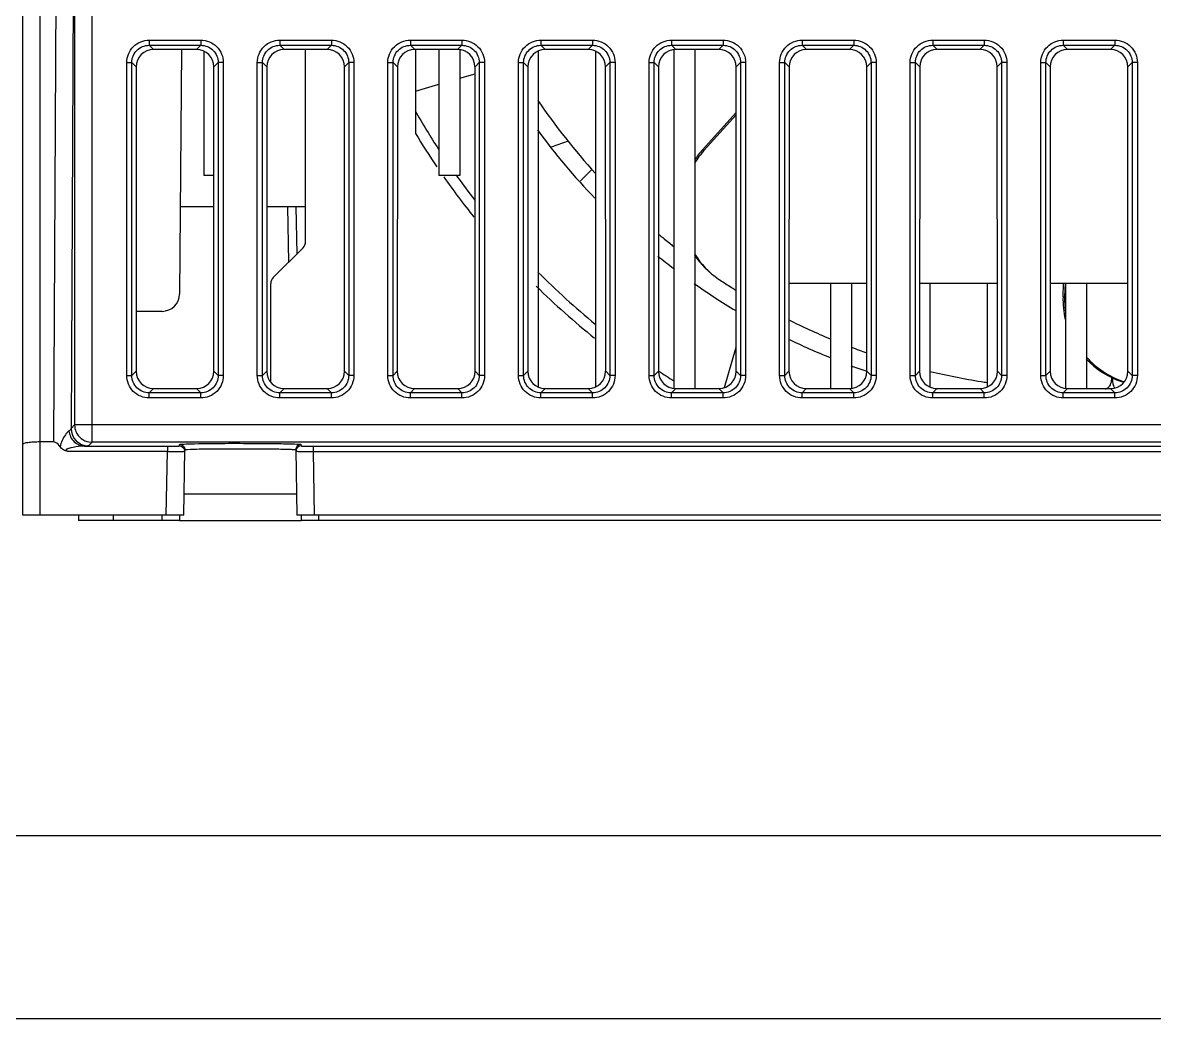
# Model space of a CAD drawing. Header units: millimetres. Extents: x 1211 to 2052, y 913 to 1507.
# Drawn here: x 1322.2 to 1387.2, y 913.3 to 970.5 of the extents above; entities that cross this region are included whole.
import ezdxf

# ---------------------------------------------------------------- set-up
doc = ezdxf.new("R2010")
doc.units = ezdxf.units.MM
for name, color, linetype in [('F08025N45D024_SM100-13SOLIDLINE', 7, 'Continuous'), ('VF-51-DIANRONGBSOLIDLINE', 7, 'Continuous'), ('VF-51-H001SOLIDLINE', 7, 'Continuous'), ('VF-51-P003SOLIDLINE', 7, 'Continuous'), ('VF-51-P004SOLIDLINE', 7, 'Continuous'), ('VF-51-P006SOLIDLINE', 7, 'Continuous')]:
    doc.layers.add(name, color=color, linetype=linetype)

msp = doc.modelspace()

# ---------------------------------------------------------------- linework, layer by layer
at = {"color": 7, "linetype": 'Continuous'}
for p, q in [((1226.84, 923.822), (2036.84, 923.822)), ((1211.34, 913.322), (2052.34, 913.322))]:
    msp.add_line(p, q, dxfattribs=at)
at = {"layer": 'F08025N45D024_SM100-13SOLIDLINE', "linetype": 'Continuous'}
for p, q in [((1347.27, 967.299), (1348.15, 967.553)), ((1344.729, 966.564), (1346.07, 966.952)), ((1361.219, 963.193), (1363.151, 965.337)), ((1363.151, 965.199), (1361.297, 963.142)), ((1353.497, 963.684), (1352.525, 963.335)), ((1361.219, 963.193), (1361.297, 963.142)), ((1358.799, 958.258), (1358.828, 958.234)), ((1359.527, 957.664), (1359.527, 957.664)), ((1381.923, 954.75), (1381.95, 955.514)), ((1382.042, 955.514), (1382.016, 954.761)), ((1381.923, 954.75), (1382.016, 954.761)), ((1362.485, 949.543), (1363.155, 951.858))]:
    msp.add_line(p, q, dxfattribs=at)
for centre, radius, start, end in [((1383.084, 987.346), 37.891, 214.25499, 222.3256), ((1383.17, 987.414), 44.3, 209.74459, 213.09669), ((1383.17, 987.414), 39, 216.28479, 223.83421), ((1364.94, 959.841), 5.009, 137.98147, 146.6648), ((1365.019, 959.789), 5.01, 137.98189, 148.19452), ((1383.17, 987.414), 44.3, 215.48194, 217.73338), ((1384.294, 988.772), 39.763, 229.91965, 230.11961), ((1384.762, 989.333), 40.493, 230.17413, 230.57054), ((1385.105, 989.75), 41.033, 230.56992, 231.08753), ((1384.678, 989.218), 40.351, 231.08648, 231.44245), ((1360.009, 958.268), 0.773, 231.47316, 235.30384), ((1383.17, 987.414), 39, 231.04975, 232.75055), ((1364.86, 959.85), 4.909, 213.28064, 236.31873), ((1364.938, 959.8), 4.91, 211.81866, 235.25205), ((1383.17, 987.414), 44.3, 224.8573, 230.60295), ((1383.629, 988.101), 38.827, 236.3912, 236.54591), ((1364.875, 959.718), 4.806, 235.31774, 236.33932), ((1364.868, 959.707), 4.794, 236.33968, 236.55055), ((1383.571, 988.019), 38.725, 236.54988, 237.70779), ((1383.17, 987.414), 39, 234.87235, 239.08818), ((1383.408, 987.761), 38.42, 237.70825, 238.17596), ((1386.923, 954.574), 5.003, 177.98936, 193.01477), ((1387.024, 954.585), 5.011, 177.98267, 187.25513), ((1383.165, 987.414), 37.999, 243.45317, 247.40956), ((1383.17, 987.414), 39, 244.12299, 248.00405), ((1383.144, 987.325), 37.909, 249.33959, 250.76377), ((1386.968, 954.59), 4.961, 221.43285, 251.40695), ((1386.876, 954.582), 4.963, 223.1151, 251.33921), ((1383.17, 987.414), 44.3, 236.4623, 237.80362), ((1383.17, 987.414), 39, 249.86713, 251.28417), ((1383.187, 987.511), 38.099, 256.46808, 261.00589), ((1383.152, 987.296), 37.881, 261.00625, 261.52738), ((1386.87, 954.563), 4.943, 251.33899, 252.88677), ((1386.961, 954.568), 4.938, 251.40786, 251.99374)]:
    msp.add_arc(centre, radius, start, end, dxfattribs=at)
for points, knots in [([(1384.354, 949.453), (1384.433, 949.477), (1384.592, 949.576), (1384.666, 949.745), (1384.691, 949.835)], [0, 0, 0, 0, 0.468364, 1, 1, 1, 1]), ([(1384.691, 949.835), (1384.697, 949.856), (1384.72, 949.95), (1384.73, 950.047), (1384.735, 950.121)], [0, 0, 0, 0, 0.228834, 1, 1, 1, 1])]:
    msp.add_open_spline(points, degree=3, knots=knots, dxfattribs=at)
at = {"layer": 'VF-51-DIANRONGBSOLIDLINE', "linetype": 'Continuous'}
for p, q in [((1370.654, 955.514), (1366.186, 955.514)), ((1378.154, 955.514), (1373.686, 955.514)), ((1385.654, 955.514), (1381.186, 955.514))]:
    msp.add_line(p, q, dxfattribs=at)
at = {"layer": 'VF-51-H001SOLIDLINE', "linetype": 'Continuous'}
for p, q in [((1332.57, 968.845), (1332.57, 961.714)), ((1338.42, 957.921), (1338.42, 968.943)), ((1346.07, 968.943), (1346.07, 961.714)), ((1347.27, 968.943), (1347.27, 961.714)), ((1351.77, 968.845), (1351.77, 949.573)), ((1355.07, 968.845), (1355.07, 949.573)), ((1359.57, 968.943), (1359.57, 949.478)), ((1360.77, 968.943), (1360.77, 949.478)), ((1333.152, 961.714), (1332.57, 961.714)), ((1347.27, 961.714), (1346.07, 961.714)), ((1338.273, 957.567), (1336.566, 955.86)), ((1336.42, 949.853), (1336.42, 955.506)), ((1368.57, 955.514), (1368.57, 949.478)), ((1369.77, 955.514), (1369.77, 949.478)), ((1374.27, 955.514), (1374.27, 949.573)), ((1377.57, 955.514), (1377.57, 949.573)), ((1382.07, 955.514), (1382.07, 949.478)), ((1383.27, 955.514), (1383.27, 949.478))]:
    msp.add_line(p, q, dxfattribs=at)
for centre, start, end in [((1337.92, 957.921), 315, 0), ((1336.92, 955.506), 135, 180)]:
    msp.add_arc(centre, 0.5, start, end, dxfattribs=at)
at = {"layer": 'VF-51-P003SOLIDLINE', "linetype": 'Continuous'}
for p, q in [((1322.17, 942.214), (1322.17, 1033.714)), ((1323.17, 942.214), (1323.17, 1033.714)), ((1324.186, 996.281), (1323.942, 946.414)), ((1325.153, 989.258), (1324.947, 947.191)), ((1325.153, 989.258), (1325.153, 947.396)), ((1326.153, 946.396), (1326.153, 989.258)), ((1329.44, 969.488), (1329.44, 969.19)), ((1329.44, 969.488), (1332.4, 969.488)), ((1329.44, 969.19), (1329.686, 968.943)), ((1329.44, 969.19), (1332.4, 969.19)), ((1332.4, 969.19), (1332.153, 968.943)), ((1332.4, 969.488), (1332.4, 969.19)), ((1336.94, 969.488), (1336.94, 969.19)), ((1336.94, 969.488), (1339.9, 969.488)), ((1336.94, 969.19), (1337.186, 968.943)), ((1336.94, 969.19), (1339.9, 969.19)), ((1339.9, 969.19), (1339.653, 968.943)), ((1339.9, 969.488), (1339.9, 969.19)), ((1344.44, 969.488), (1347.4, 969.488)), ((1344.44, 969.488), (1344.44, 969.19)), ((1344.44, 969.19), (1344.686, 968.943)), ((1344.44, 969.19), (1347.4, 969.19)), ((1347.4, 969.19), (1347.153, 968.943)), ((1347.4, 969.488), (1347.4, 969.19)), ((1351.94, 969.488), (1354.9, 969.488)), ((1351.94, 969.488), (1351.94, 969.19)), ((1351.94, 969.19), (1352.186, 968.943)), ((1351.94, 969.19), (1354.9, 969.19)), ((1354.9, 969.19), (1354.653, 968.943)), ((1354.9, 969.488), (1354.9, 969.19)), ((1359.44, 969.488), (1362.4, 969.488)), ((1359.44, 969.488), (1359.44, 969.19)), ((1359.44, 969.19), (1362.4, 969.19)), ((1359.44, 969.19), (1359.686, 968.943)), ((1362.4, 969.19), (1362.153, 968.943)), ((1362.4, 969.488), (1362.4, 969.19)), ((1366.94, 969.488), (1369.9, 969.488)), ((1366.94, 969.488), (1366.94, 969.19)), ((1366.94, 969.19), (1369.9, 969.19)), ((1366.94, 969.19), (1367.186, 968.943)), ((1369.9, 969.19), (1369.653, 968.943)), ((1369.9, 969.488), (1369.9, 969.19)), ((1374.44, 969.488), (1377.4, 969.488)), ((1374.44, 969.488), (1374.44, 969.19)), ((1374.44, 969.19), (1377.4, 969.19)), ((1374.44, 969.19), (1374.686, 968.943)), ((1377.4, 969.19), (1377.153, 968.943)), ((1377.4, 969.488), (1377.4, 969.19)), ((1381.94, 969.488), (1384.9, 969.488)), ((1381.94, 969.488), (1381.94, 969.19)), ((1381.94, 969.19), (1384.9, 969.19)), ((1381.94, 969.19), (1382.186, 968.943)), ((1384.9, 969.19), (1384.653, 968.943)), ((1384.9, 969.488), (1384.9, 969.19)), ((1332.153, 968.943), (1329.686, 968.943)), ((1331.301, 968.943), (1331.178, 954.905)), ((1339.653, 968.943), (1337.186, 968.943)), ((1347.153, 968.943), (1344.686, 968.943)), ((1344.73, 968.943), (1344.728, 964.133)), ((1354.653, 968.943), (1352.186, 968.943)), ((1362.153, 968.943), (1359.686, 968.943)), ((1369.653, 968.943), (1367.186, 968.943)), ((1377.153, 968.943), (1374.686, 968.943)), ((1384.653, 968.943), (1382.186, 968.943)), ((1328.145, 950.234), (1328.145, 968.193)), ((1328.145, 968.193), (1328.444, 968.193)), ((1328.444, 968.193), (1328.69, 967.947)), ((1328.444, 950.234), (1328.444, 968.193)), ((1328.69, 967.947), (1328.684, 950.474)), ((1333.396, 968.193), (1333.15, 967.947)), ((1333.155, 950.474), (1333.15, 967.947)), ((1333.396, 968.193), (1333.396, 950.234)), ((1333.695, 968.193), (1333.396, 968.193)), ((1333.695, 968.193), (1333.695, 950.234)), ((1335.645, 950.234), (1335.645, 968.193)), ((1335.645, 968.193), (1335.944, 968.193)), ((1335.944, 968.193), (1336.19, 967.947)), ((1335.944, 950.234), (1335.944, 968.193)), ((1336.19, 967.947), (1336.184, 950.474)), ((1340.896, 968.193), (1340.65, 967.947)), ((1340.655, 950.474), (1340.65, 967.947)), ((1341.195, 968.193), (1340.896, 968.193)), ((1340.896, 968.193), (1340.896, 950.234)), ((1341.195, 968.193), (1341.195, 950.234)), ((1343.145, 968.193), (1343.444, 968.193)), ((1343.145, 950.234), (1343.145, 968.193)), ((1343.444, 968.193), (1343.69, 967.947)), ((1343.444, 950.234), (1343.444, 968.193)), ((1343.69, 967.947), (1343.684, 950.474)), ((1348.396, 968.193), (1348.15, 967.947)), ((1348.155, 950.474), (1348.15, 967.947)), ((1348.695, 968.193), (1348.396, 968.193)), ((1348.396, 968.193), (1348.396, 950.234)), ((1348.695, 968.193), (1348.695, 950.234)), ((1350.645, 968.193), (1350.944, 968.193)), ((1350.645, 950.234), (1350.645, 968.193)), ((1350.944, 968.193), (1351.19, 967.947)), ((1350.944, 950.234), (1350.944, 968.193)), ((1351.19, 967.947), (1351.184, 950.474)), ((1355.896, 968.193), (1355.65, 967.947)), ((1355.655, 950.474), (1355.65, 967.947)), ((1356.195, 968.193), (1355.896, 968.193)), ((1355.896, 968.193), (1355.896, 950.234)), ((1356.195, 968.193), (1356.195, 950.234)), ((1358.145, 968.193), (1358.444, 968.193)), ((1358.145, 950.234), (1358.145, 968.193)), ((1358.444, 968.193), (1358.69, 967.947)), ((1358.444, 950.234), (1358.444, 968.193)), ((1358.69, 967.947), (1358.684, 950.474)), ((1363.396, 968.193), (1363.15, 967.947)), ((1363.155, 950.474), (1363.15, 967.947)), ((1363.695, 968.193), (1363.396, 968.193)), ((1363.396, 968.193), (1363.396, 950.234)), ((1363.695, 968.193), (1363.695, 950.234)), ((1365.645, 968.193), (1365.944, 968.193)), ((1365.645, 950.234), (1365.645, 968.193)), ((1365.944, 968.193), (1366.19, 967.947)), ((1365.944, 950.234), (1365.944, 968.193)), ((1366.19, 967.947), (1366.184, 950.474)), ((1370.896, 968.193), (1370.65, 967.947)), ((1370.655, 950.474), (1370.65, 967.947)), ((1371.195, 968.193), (1370.896, 968.193)), ((1370.896, 968.193), (1370.896, 950.234)), ((1371.195, 968.193), (1371.195, 950.234)), ((1373.145, 968.193), (1373.444, 968.193)), ((1373.145, 950.234), (1373.145, 968.193)), ((1373.444, 968.193), (1373.69, 967.947)), ((1373.444, 950.234), (1373.444, 968.193)), ((1373.69, 967.947), (1373.684, 950.474)), ((1378.396, 968.193), (1378.15, 967.947)), ((1378.155, 950.474), (1378.15, 967.947)), ((1378.695, 968.193), (1378.396, 968.193)), ((1378.396, 968.193), (1378.396, 950.234)), ((1378.695, 968.193), (1378.695, 950.234)), ((1380.645, 968.193), (1380.944, 968.193)), ((1380.645, 950.234), (1380.645, 968.193)), ((1380.944, 968.193), (1381.19, 967.947)), ((1380.944, 950.234), (1380.944, 968.193)), ((1381.19, 967.947), (1381.184, 950.474)), ((1385.896, 968.193), (1385.65, 967.947)), ((1385.655, 950.474), (1385.65, 967.947)), ((1386.195, 968.193), (1385.896, 968.193)), ((1385.896, 968.193), (1385.896, 950.234)), ((1386.195, 968.193), (1386.195, 950.234)), ((1333.152, 959.914), (1331.222, 959.914)), ((1338.42, 959.914), (1336.187, 959.914)), ((1337.382, 959.905), (1337.437, 956.731)), ((1337.929, 957.223), (1337.882, 959.914)), ((1330.179, 953.914), (1328.685, 953.914)), ((1328.444, 950.234), (1328.684, 950.474)), ((1333.396, 950.234), (1333.155, 950.474)), ((1335.944, 950.234), (1336.184, 950.474)), ((1340.896, 950.234), (1340.655, 950.474)), ((1343.444, 950.234), (1343.684, 950.474)), ((1348.396, 950.234), (1348.155, 950.474)), ((1350.944, 950.234), (1351.184, 950.474)), ((1355.896, 950.234), (1355.655, 950.474)), ((1358.444, 950.234), (1358.684, 950.474)), ((1363.396, 950.234), (1363.155, 950.474)), ((1365.944, 950.234), (1366.184, 950.474)), ((1370.896, 950.234), (1370.655, 950.474)), ((1373.444, 950.234), (1373.684, 950.474)), ((1378.396, 950.234), (1378.155, 950.474)), ((1380.944, 950.234), (1381.184, 950.474)), ((1385.896, 950.234), (1385.655, 950.474)), ((1328.145, 950.234), (1328.444, 950.234)), ((1333.695, 950.234), (1333.396, 950.234)), ((1335.645, 950.234), (1335.944, 950.234)), ((1341.195, 950.234), (1340.896, 950.234)), ((1343.145, 950.234), (1343.444, 950.234)), ((1348.695, 950.234), (1348.396, 950.234)), ((1350.645, 950.234), (1350.944, 950.234)), ((1356.195, 950.234), (1355.896, 950.234)), ((1358.145, 950.234), (1358.444, 950.234)), ((1363.695, 950.234), (1363.396, 950.234)), ((1365.645, 950.234), (1365.944, 950.234)), ((1371.195, 950.234), (1370.896, 950.234)), ((1373.145, 950.234), (1373.444, 950.234)), ((1378.695, 950.234), (1378.396, 950.234)), ((1380.645, 950.234), (1380.944, 950.234)), ((1386.195, 950.234), (1385.896, 950.234)), ((1329.44, 949.238), (1329.68, 949.478)), ((1332.4, 949.238), (1329.44, 949.238)), ((1329.44, 948.939), (1329.44, 949.238)), ((1329.68, 949.478), (1332.159, 949.478)), ((1332.4, 949.238), (1332.159, 949.478)), ((1332.4, 948.939), (1332.4, 949.238)), ((1336.94, 949.238), (1337.18, 949.478)), ((1339.9, 949.238), (1336.94, 949.238)), ((1336.94, 948.939), (1336.94, 949.238)), ((1337.18, 949.478), (1339.659, 949.478)), ((1339.9, 949.238), (1339.659, 949.478)), ((1339.9, 948.939), (1339.9, 949.238)), ((1344.44, 949.238), (1344.68, 949.478)), ((1347.4, 949.238), (1344.44, 949.238)), ((1344.44, 948.939), (1344.44, 949.238)), ((1344.68, 949.478), (1347.159, 949.478)), ((1347.4, 949.238), (1347.159, 949.478)), ((1347.4, 948.939), (1347.4, 949.238)), ((1351.94, 949.238), (1352.18, 949.478)), ((1354.9, 949.238), (1351.94, 949.238)), ((1351.94, 948.939), (1351.94, 949.238)), ((1352.18, 949.478), (1354.659, 949.478)), ((1354.9, 949.238), (1354.659, 949.478)), ((1354.9, 948.939), (1354.9, 949.238)), ((1359.44, 949.238), (1359.68, 949.478)), ((1362.4, 949.238), (1359.44, 949.238)), ((1359.44, 948.939), (1359.44, 949.238)), ((1359.68, 949.478), (1362.159, 949.478)), ((1362.4, 949.238), (1362.159, 949.478)), ((1362.4, 948.939), (1362.4, 949.238)), ((1366.94, 949.238), (1367.18, 949.478)), ((1369.9, 949.238), (1366.94, 949.238)), ((1366.94, 948.939), (1366.94, 949.238)), ((1367.18, 949.478), (1369.659, 949.478)), ((1369.9, 949.238), (1369.659, 949.478)), ((1369.9, 948.939), (1369.9, 949.238)), ((1374.44, 949.238), (1374.68, 949.478)), ((1377.4, 949.238), (1374.44, 949.238)), ((1374.44, 948.939), (1374.44, 949.238)), ((1374.68, 949.478), (1377.159, 949.478)), ((1377.4, 949.238), (1377.159, 949.478)), ((1377.4, 948.939), (1377.4, 949.238)), ((1381.94, 949.238), (1382.18, 949.478)), ((1384.9, 949.238), (1381.94, 949.238)), ((1381.94, 948.939), (1381.94, 949.238)), ((1382.18, 949.478), (1384.659, 949.478)), ((1384.9, 949.238), (1384.659, 949.478)), ((1384.9, 948.939), (1384.9, 949.238)), ((1332.4, 948.939), (1329.44, 948.939)), ((1339.9, 948.939), (1336.94, 948.939)), ((1347.4, 948.939), (1344.44, 948.939)), ((1354.9, 948.939), (1351.94, 948.939)), ((1362.4, 948.939), (1359.44, 948.939)), ((1369.9, 948.939), (1366.94, 948.939)), ((1377.4, 948.939), (1374.44, 948.939)), ((1384.9, 948.939), (1381.94, 948.939)), ((1324.947, 947.191), (1325.153, 947.396)), ((1449.187, 947.396), (1325.153, 947.396)), ((1325.153, 947.396), (1325.153, 947.379)), ((1323.942, 946.414), (1323.17, 946.414)), ((1330.484, 945.874), (1324.773, 945.874)), ((1325.712, 946.174), (1330.484, 946.174)), ((1325.947, 946.191), (1326.153, 946.396)), ((1325.968, 946.414), (1326.153, 946.396)), ((1448.187, 946.396), (1326.153, 946.396)), ((1330.42, 942.214), (1330.484, 945.874)), ((1330.484, 946.174), (1330.484, 945.874)), ((1331.184, 946.187), (1331.185, 946.274)), ((1331.42, 942.214), (1331.485, 945.969)), ((1331.452, 946.022), (1331.484, 945.881)), ((1337.854, 945.969), (1337.92, 942.214)), ((1337.893, 946.031), (1337.856, 945.881)), ((1338.154, 946.274), (1338.156, 946.187)), ((1338.856, 946.174), (1435.484, 946.174)), ((1338.856, 946.174), (1338.856, 945.874)), ((1338.856, 945.874), (1435.484, 945.874)), ((1338.856, 945.874), (1338.92, 942.214)), ((1337.899, 943.414), (1331.441, 943.414)), ((1331.42, 942.214), (1322.17, 942.214)), ((1436.42, 942.214), (1337.92, 942.214))]:
    msp.add_line(p, q, dxfattribs=at)
for centre, radius, start, end in [((1330.179, 954.914), 1, 270, 359.5), ((1325.947, 947.191), 1, 180.02106, 269.97894), ((1326.153, 947.396), 1, 202.67902, 259.34016), ((1338.49, 1004.346), 58.473, 269.69696, 270.3588)]:
    msp.add_arc(centre, radius, start, end, dxfattribs=at)
for centre, major_axis, ratio, start_param, end_param in [((1329.694, 967.94), (0.727, -0.697), 0.992729, 2.339068, 3.902268), ((1332.146, 967.94), (0.727, 0.697), 0.992729, -0.760675, 0.802525), ((1337.194, 967.94), (0.727, -0.697), 0.992729, 2.339068, 3.902268), ((1339.646, 967.94), (0.727, 0.697), 0.992729, -0.760675, 0.802525), ((1344.694, 967.94), (0.727, -0.697), 0.992729, 2.339068, 3.902268), ((1347.146, 967.94), (0.727, 0.697), 0.992729, -0.760675, 0.802525), ((1352.194, 967.94), (0.727, -0.697), 0.992729, 2.339068, 3.902268), ((1354.646, 967.94), (0.727, 0.697), 0.992729, -0.760675, 0.802525), ((1359.694, 967.94), (0.727, -0.697), 0.992729, 2.339068, 3.902268), ((1362.146, 967.94), (0.727, 0.697), 0.992729, -0.760675, 0.802525), ((1367.194, 967.94), (0.727, -0.697), 0.992729, 2.339068, 3.902268), ((1369.646, 967.94), (0.727, 0.697), 0.992729, -0.760675, 0.802525), ((1374.694, 967.94), (0.727, -0.697), 0.992729, 2.339068, 3.902268), ((1377.146, 967.94), (0.727, 0.697), 0.992729, -0.760675, 0.802525), ((1382.194, 967.94), (0.727, -0.697), 0.992729, 2.339068, 3.902268), ((1384.646, 967.94), (0.727, 0.697), 0.992729, -0.760675, 0.802525), ((1383.17, 987.4), (0, 44.934), 1, -4.168112, -4.117065), ((1383.17, 987.4), (0, 44.934), 1, 2.181489, 2.245588), ((1383.17, 987.4), (0, 44.934), 1, -3.918436, -3.818684), ((1329.688, 950.482), (0.699, 0.726), 0.992124, -3.942513, -2.379313), ((1332.151, 950.482), (-0.699, 0.726), 0.992124, -3.903872, -2.340672), ((1337.188, 950.482), (0.699, 0.726), 0.992124, -3.942513, -2.379313), ((1339.651, 950.482), (-0.699, 0.726), 0.992124, -3.903872, -2.340672), ((1344.688, 950.482), (0.699, 0.726), 0.992124, -3.942513, -2.379313), ((1347.151, 950.482), (-0.699, 0.726), 0.992124, -3.903872, -2.340672), ((1352.188, 950.482), (0.699, 0.726), 0.992124, -3.942513, -2.379313), ((1354.651, 950.482), (-0.699, 0.726), 0.992124, -3.903872, -2.340672), ((1359.688, 950.482), (0.699, 0.726), 0.992124, -3.942513, -2.379313), ((1362.151, 950.482), (-0.699, 0.726), 0.992124, -3.903872, -2.340672), ((1367.188, 950.482), (0.699, 0.726), 0.992124, -3.942513, -2.379313), ((1369.651, 950.482), (-0.699, 0.726), 0.992124, -3.903872, -2.340672), ((1374.688, 950.482), (0.699, 0.726), 0.992124, -3.942513, -2.379313), ((1377.151, 950.482), (-0.699, 0.726), 0.992124, -3.903872, -2.340672), ((1382.188, 950.482), (0.699, 0.726), 0.992124, -3.942513, -2.379313), ((1384.651, 950.482), (-0.699, 0.726), 0.992124, -3.903872, -2.340672)]:
    msp.add_ellipse(centre, major_axis=major_axis, ratio=ratio, start_param=start_param, end_param=end_param, dxfattribs=at)
for points, knots in [([(1328.145, 968.193), (1328.145, 968.524), (1328.42, 969.213), (1329.109, 969.488), (1329.44, 969.488)], [0, 0, 0, 0, 0.499993, 1, 1, 1, 1]), ([(1328.444, 968.193), (1328.443, 968.448), (1328.654, 968.979), (1329.186, 969.19), (1329.44, 969.19)], [0, 0, 0, 0, 0.499993, 1, 1, 1, 1]), ([(1332.4, 969.488), (1332.73, 969.488), (1333.42, 969.213), (1333.695, 968.524), (1333.695, 968.193)], [0, 0, 0, 0, 0.499993, 1, 1, 1, 1]), ([(1332.4, 969.19), (1332.654, 969.19), (1333.186, 968.979), (1333.396, 968.448), (1333.396, 968.193)], [0, 0, 0, 0, 0.499993, 1, 1, 1, 1]), ([(1335.645, 968.193), (1335.645, 968.524), (1335.92, 969.213), (1336.609, 969.488), (1336.94, 969.488)], [0, 0, 0, 0, 0.499993, 1, 1, 1, 1]), ([(1335.944, 968.193), (1335.943, 968.448), (1336.154, 968.979), (1336.686, 969.19), (1336.94, 969.19)], [0, 0, 0, 0, 0.499993, 1, 1, 1, 1]), ([(1339.9, 969.488), (1340.23, 969.488), (1340.92, 969.213), (1341.195, 968.524), (1341.195, 968.193)], [0, 0, 0, 0, 0.499993, 1, 1, 1, 1]), ([(1339.9, 969.19), (1340.154, 969.19), (1340.686, 968.979), (1340.896, 968.448), (1340.896, 968.193)], [0, 0, 0, 0, 0.499993, 1, 1, 1, 1]), ([(1343.145, 968.193), (1343.145, 968.524), (1343.42, 969.213), (1344.109, 969.488), (1344.44, 969.488)], [0, 0, 0, 0, 0.499993, 1, 1, 1, 1]), ([(1343.444, 968.193), (1343.443, 968.448), (1343.654, 968.979), (1344.186, 969.19), (1344.44, 969.19)], [0, 0, 0, 0, 0.499993, 1, 1, 1, 1]), ([(1347.4, 969.488), (1347.73, 969.488), (1348.42, 969.213), (1348.695, 968.524), (1348.695, 968.193)], [0, 0, 0, 0, 0.499993, 1, 1, 1, 1]), ([(1347.4, 969.19), (1347.654, 969.19), (1348.186, 968.979), (1348.396, 968.448), (1348.396, 968.193)], [0, 0, 0, 0, 0.499993, 1, 1, 1, 1]), ([(1350.645, 968.193), (1350.645, 968.524), (1350.92, 969.213), (1351.609, 969.488), (1351.94, 969.488)], [0, 0, 0, 0, 0.499993, 1, 1, 1, 1]), ([(1350.944, 968.193), (1350.943, 968.448), (1351.154, 968.979), (1351.686, 969.19), (1351.94, 969.19)], [0, 0, 0, 0, 0.499993, 1, 1, 1, 1]), ([(1354.9, 969.488), (1355.23, 969.488), (1355.92, 969.213), (1356.195, 968.524), (1356.195, 968.193)], [0, 0, 0, 0, 0.499993, 1, 1, 1, 1]), ([(1354.9, 969.19), (1355.154, 969.19), (1355.686, 968.979), (1355.896, 968.448), (1355.896, 968.193)], [0, 0, 0, 0, 0.499993, 1, 1, 1, 1]), ([(1358.145, 968.193), (1358.145, 968.524), (1358.42, 969.213), (1359.109, 969.488), (1359.44, 969.488)], [0, 0, 0, 0, 0.499993, 1, 1, 1, 1]), ([(1358.444, 968.193), (1358.443, 968.448), (1358.654, 968.979), (1359.186, 969.19), (1359.44, 969.19)], [0, 0, 0, 0, 0.499993, 1, 1, 1, 1]), ([(1362.4, 969.488), (1362.73, 969.488), (1363.42, 969.213), (1363.695, 968.524), (1363.695, 968.193)], [0, 0, 0, 0, 0.499993, 1, 1, 1, 1]), ([(1362.4, 969.19), (1362.654, 969.19), (1363.186, 968.979), (1363.396, 968.448), (1363.396, 968.193)], [0, 0, 0, 0, 0.499993, 1, 1, 1, 1]), ([(1365.645, 968.193), (1365.645, 968.524), (1365.92, 969.213), (1366.609, 969.488), (1366.94, 969.488)], [0, 0, 0, 0, 0.499993, 1, 1, 1, 1]), ([(1365.944, 968.193), (1365.943, 968.448), (1366.154, 968.979), (1366.686, 969.19), (1366.94, 969.19)], [0, 0, 0, 0, 0.499993, 1, 1, 1, 1]), ([(1369.9, 969.488), (1370.23, 969.488), (1370.92, 969.213), (1371.195, 968.524), (1371.195, 968.193)], [0, 0, 0, 0, 0.499993, 1, 1, 1, 1]), ([(1369.9, 969.19), (1370.154, 969.19), (1370.686, 968.979), (1370.896, 968.448), (1370.896, 968.193)], [0, 0, 0, 0, 0.499993, 1, 1, 1, 1]), ([(1373.145, 968.193), (1373.145, 968.524), (1373.42, 969.213), (1374.109, 969.488), (1374.44, 969.488)], [0, 0, 0, 0, 0.499993, 1, 1, 1, 1]), ([(1373.444, 968.193), (1373.443, 968.448), (1373.654, 968.979), (1374.186, 969.19), (1374.44, 969.19)], [0, 0, 0, 0, 0.499993, 1, 1, 1, 1]), ([(1377.4, 969.488), (1377.73, 969.488), (1378.42, 969.213), (1378.695, 968.524), (1378.695, 968.193)], [0, 0, 0, 0, 0.499993, 1, 1, 1, 1]), ([(1377.4, 969.19), (1377.654, 969.19), (1378.186, 968.979), (1378.396, 968.448), (1378.396, 968.193)], [0, 0, 0, 0, 0.499993, 1, 1, 1, 1]), ([(1380.645, 968.193), (1380.645, 968.524), (1380.92, 969.213), (1381.609, 969.488), (1381.94, 969.488)], [0, 0, 0, 0, 0.499993, 1, 1, 1, 1]), ([(1380.944, 968.193), (1380.943, 968.448), (1381.154, 968.979), (1381.686, 969.19), (1381.94, 969.19)], [0, 0, 0, 0, 0.499993, 1, 1, 1, 1]), ([(1384.9, 969.488), (1385.23, 969.488), (1385.92, 969.213), (1386.195, 968.524), (1386.195, 968.193)], [0, 0, 0, 0, 0.499993, 1, 1, 1, 1]), ([(1384.9, 969.19), (1385.154, 969.19), (1385.686, 968.979), (1385.896, 968.448), (1385.896, 968.193)], [0, 0, 0, 0, 0.499993, 1, 1, 1, 1]), ([(1329.44, 948.939), (1329.109, 948.939), (1328.42, 949.214), (1328.145, 949.903), (1328.145, 950.234)], [0, 0, 0, 0, 0.499993, 1, 1, 1, 1]), ([(1329.44, 949.238), (1329.186, 949.237), (1328.654, 949.448), (1328.443, 949.979), (1328.444, 950.234)], [0, 0, 0, 0, 0.499993, 1, 1, 1, 1]), ([(1333.695, 950.234), (1333.695, 949.903), (1333.42, 949.214), (1332.73, 948.939), (1332.4, 948.939)], [0, 0, 0, 0, 0.499993, 1, 1, 1, 1]), ([(1333.396, 950.234), (1333.396, 949.979), (1333.186, 949.448), (1332.654, 949.237), (1332.4, 949.238)], [0, 0, 0, 0, 0.499993, 1, 1, 1, 1]), ([(1336.94, 948.939), (1336.609, 948.939), (1335.92, 949.214), (1335.645, 949.903), (1335.645, 950.234)], [0, 0, 0, 0, 0.499993, 1, 1, 1, 1]), ([(1336.94, 949.238), (1336.686, 949.237), (1336.154, 949.448), (1335.943, 949.979), (1335.944, 950.234)], [0, 0, 0, 0, 0.499993, 1, 1, 1, 1]), ([(1341.195, 950.234), (1341.195, 949.903), (1340.92, 949.214), (1340.23, 948.939), (1339.9, 948.939)], [0, 0, 0, 0, 0.499993, 1, 1, 1, 1]), ([(1340.896, 950.234), (1340.896, 949.979), (1340.686, 949.448), (1340.154, 949.237), (1339.9, 949.238)], [0, 0, 0, 0, 0.499993, 1, 1, 1, 1]), ([(1344.44, 948.939), (1344.109, 948.939), (1343.42, 949.214), (1343.145, 949.903), (1343.145, 950.234)], [0, 0, 0, 0, 0.499993, 1, 1, 1, 1]), ([(1344.44, 949.238), (1344.186, 949.237), (1343.654, 949.448), (1343.443, 949.979), (1343.444, 950.234)], [0, 0, 0, 0, 0.499993, 1, 1, 1, 1]), ([(1348.695, 950.234), (1348.695, 949.903), (1348.42, 949.214), (1347.73, 948.939), (1347.4, 948.939)], [0, 0, 0, 0, 0.499993, 1, 1, 1, 1]), ([(1348.396, 950.234), (1348.396, 949.979), (1348.186, 949.448), (1347.654, 949.237), (1347.4, 949.238)], [0, 0, 0, 0, 0.499993, 1, 1, 1, 1]), ([(1351.94, 948.939), (1351.609, 948.939), (1350.92, 949.214), (1350.645, 949.903), (1350.645, 950.234)], [0, 0, 0, 0, 0.499993, 1, 1, 1, 1]), ([(1351.94, 949.238), (1351.686, 949.237), (1351.154, 949.448), (1350.943, 949.979), (1350.944, 950.234)], [0, 0, 0, 0, 0.499993, 1, 1, 1, 1]), ([(1356.195, 950.234), (1356.195, 949.903), (1355.92, 949.214), (1355.23, 948.939), (1354.9, 948.939)], [0, 0, 0, 0, 0.499993, 1, 1, 1, 1]), ([(1355.896, 950.234), (1355.896, 949.979), (1355.686, 949.448), (1355.154, 949.237), (1354.9, 949.238)], [0, 0, 0, 0, 0.499993, 1, 1, 1, 1]), ([(1359.44, 948.939), (1359.109, 948.939), (1358.42, 949.214), (1358.145, 949.903), (1358.145, 950.234)], [0, 0, 0, 0, 0.499993, 1, 1, 1, 1]), ([(1359.44, 949.238), (1359.186, 949.237), (1358.654, 949.448), (1358.443, 949.979), (1358.444, 950.234)], [0, 0, 0, 0, 0.499993, 1, 1, 1, 1]), ([(1363.695, 950.234), (1363.695, 949.903), (1363.42, 949.214), (1362.73, 948.939), (1362.4, 948.939)], [0, 0, 0, 0, 0.499993, 1, 1, 1, 1]), ([(1363.396, 950.234), (1363.396, 949.979), (1363.186, 949.448), (1362.654, 949.237), (1362.4, 949.238)], [0, 0, 0, 0, 0.499993, 1, 1, 1, 1]), ([(1366.94, 948.939), (1366.609, 948.939), (1365.92, 949.214), (1365.645, 949.903), (1365.645, 950.234)], [0, 0, 0, 0, 0.499993, 1, 1, 1, 1]), ([(1366.94, 949.238), (1366.686, 949.237), (1366.154, 949.448), (1365.943, 949.979), (1365.944, 950.234)], [0, 0, 0, 0, 0.499993, 1, 1, 1, 1]), ([(1371.195, 950.234), (1371.195, 949.903), (1370.92, 949.214), (1370.23, 948.939), (1369.9, 948.939)], [0, 0, 0, 0, 0.499993, 1, 1, 1, 1]), ([(1370.896, 950.234), (1370.896, 949.979), (1370.686, 949.448), (1370.154, 949.237), (1369.9, 949.238)], [0, 0, 0, 0, 0.499993, 1, 1, 1, 1]), ([(1374.44, 948.939), (1374.109, 948.939), (1373.42, 949.214), (1373.145, 949.903), (1373.145, 950.234)], [0, 0, 0, 0, 0.499993, 1, 1, 1, 1]), ([(1374.44, 949.238), (1374.186, 949.237), (1373.654, 949.448), (1373.443, 949.979), (1373.444, 950.234)], [0, 0, 0, 0, 0.499993, 1, 1, 1, 1]), ([(1378.396, 950.234), (1378.396, 949.979), (1378.186, 949.448), (1377.654, 949.237), (1377.4, 949.238)], [0, 0, 0, 0, 0.499993, 1, 1, 1, 1]), ([(1378.695, 950.234), (1378.695, 949.903), (1378.42, 949.214), (1377.73, 948.939), (1377.4, 948.939)], [0, 0, 0, 0, 0.499993, 1, 1, 1, 1]), ([(1381.94, 948.939), (1381.609, 948.939), (1380.92, 949.214), (1380.645, 949.903), (1380.645, 950.234)], [0, 0, 0, 0, 0.499993, 1, 1, 1, 1]), ([(1381.94, 949.238), (1381.686, 949.237), (1381.154, 949.448), (1380.943, 949.979), (1380.944, 950.234)], [0, 0, 0, 0, 0.499993, 1, 1, 1, 1]), ([(1385.896, 950.234), (1385.896, 949.979), (1385.686, 949.448), (1385.154, 949.237), (1384.9, 949.238)], [0, 0, 0, 0, 0.499993, 1, 1, 1, 1]), ([(1386.195, 950.234), (1386.195, 949.903), (1385.92, 949.214), (1385.23, 948.939), (1384.9, 948.939)], [0, 0, 0, 0, 0.499993, 1, 1, 1, 1]), ([(1324.947, 947.191), (1324.946, 947.178), (1324.929, 947.117), (1324.873, 947.076), (1324.829, 947.052)], [0, 0, 0, 0, 0.196444, 1, 1, 1, 1]), ([(1324.829, 947.052), (1324.79, 947.03), (1324.719, 946.954), (1324.581, 946.772), (1324.49, 946.61), (1324.435, 946.494)], [0, 0, 0, 0, 0.194959, 0.439724, 1, 1, 1, 1]), ([(1324.829, 947.052), (1324.856, 946.823), (1325.047, 946.38), (1325.499, 946.176), (1325.712, 946.174)], [0, 0, 0, 0, 0.5191, 1, 1, 1, 1]), ([(1323.17, 946.414), (1323.042, 946.413), (1322.809, 946.408), (1322.485, 946.381), (1322.305, 946.347), (1322.17, 946.307), (1322.17, 946.276)], [0, 0, 0, 0, 0.376001, 0.694799, 0.910194, 1, 1, 1, 1]), ([(1324.316, 946.143), (1324.251, 946.241), (1324.141, 946.374), (1323.982, 946.414), (1323.942, 946.414)], [0, 0, 0, 0, 0.747768, 1, 1, 1, 1]), ([(1324.773, 945.874), (1324.684, 945.891), (1324.502, 945.933), (1324.366, 946.067), (1324.316, 946.143)], [0, 0, 0, 0, 0.500789, 1, 1, 1, 1]), ([(1324.927, 946.071), (1324.891, 946.063), (1324.838, 946.05), (1324.768, 946.028), (1324.716, 946.008), (1324.675, 945.988), (1324.655, 945.952), (1324.68, 945.919), (1324.721, 945.896), (1324.756, 945.881), (1324.773, 945.874)], [0, 0, 0, 0, 0.248932, 0.373792, 0.497065, 0.623968, 0.681642, 0.743029, 0.873451, 1, 1, 1, 1]), ([(1325.712, 946.174), (1325.648, 946.174), (1325.384, 946.156), (1325.122, 946.116), (1324.927, 946.071)], [0, 0, 0, 0, 0.242954, 1, 1, 1, 1]), ([(1325.947, 946.191), (1325.942, 946.186), (1325.918, 946.187), (1325.875, 946.18), (1325.802, 946.178), (1325.745, 946.175), (1325.712, 946.174)], [0, 0, 0, 0, 0.079303, 0.273791, 0.581797, 1, 1, 1, 1]), ([(1330.484, 946.174), (1330.573, 946.174), (1330.737, 946.175), (1330.933, 946.176), (1331.057, 946.181), (1331.126, 946.179), (1331.156, 946.187), (1331.184, 946.182), (1331.184, 946.187)], [0, 0, 0, 0, 0.38236, 0.706666, 0.831007, 0.923423, 0.980432, 1, 1, 1, 1]), ([(1330.484, 945.874), (1330.611, 945.874), (1330.797, 945.873), (1331.032, 945.874), (1331.183, 945.873), (1331.302, 945.877), (1331.401, 945.872), (1331.443, 945.885), (1331.484, 945.875), (1331.484, 945.881)], [0, 0, 0, 0, 0.382495, 0.55535, 0.706895, 0.831252, 0.923653, 0.980607, 1, 1, 1, 1]), ([(1331.185, 946.274), (1331.186, 946.278), (1331.206, 946.279), (1331.232, 946.285), (1331.287, 946.288), (1331.393, 946.295), (1331.579, 946.302), (1331.738, 946.307), (1331.831, 946.309)], [0, 0, 0, 0, 0.017836, 0.066634, 0.146812, 0.258129, 0.571855, 1, 1, 1, 1]), ([(1331.485, 945.969), (1331.485, 945.972), (1331.504, 945.974), (1331.546, 945.983), (1331.599, 945.985), (1331.636, 945.987)], [0, 0, 0, 0, 0.07004, 0.259146, 1, 1, 1, 1]), ([(1331.636, 945.987), (1332.089, 946.014), (1332.891, 946.019), (1334.066, 946.03), (1334.97, 946.03), (1335.698, 946.027), (1336.206, 946.022), (1336.666, 946.016), (1337.065, 946.009), (1337.387, 946.001), (1337.606, 945.993), (1337.733, 945.985), (1337.799, 945.981), (1337.829, 945.974), (1337.854, 945.973), (1337.854, 945.969)], [0, 0, 0, 0, 0.218702, 0.386478, 0.566822, 0.654684, 0.737306, 0.812098, 0.876739, 0.929222, 0.967948, 0.981769, 0.991737, 0.997801, 1, 1, 1, 1]), ([(1331.831, 946.309), (1332.984, 946.337), (1334.718, 946.342), (1336.786, 946.321), (1337.701, 946.311), (1338.036, 946.29)], [0, 0, 0, 0, 0.557551, 0.83802, 1, 1, 1, 1]), ([(1337.856, 945.881), (1337.856, 945.874), (1337.901, 945.886), (1337.948, 945.872), (1338.058, 945.877), (1338.135, 945.874), (1338.181, 945.874)], [0, 0, 0, 0, 0.066423, 0.2615, 0.577212, 1, 1, 1, 1]), ([(1338.036, 946.29), (1338.065, 946.288), (1338.092, 946.277), (1338.154, 946.284), (1338.154, 946.274)], [0, 0, 0, 0, 0.742041, 1, 1, 1, 1]), ([(1338.156, 946.187), (1338.156, 946.184), (1338.172, 946.186), (1338.179, 946.183), (1338.187, 946.183)], [0, 0, 0, 0, 0.256297, 1, 1, 1, 1]), ([(1338.232, 946.181), (1338.269, 946.18), (1338.477, 946.175), (1338.685, 946.174), (1338.856, 946.174)], [0, 0, 0, 0, 0.175957, 1, 1, 1, 1])]:
    msp.add_open_spline(points, degree=3, knots=knots, dxfattribs=at)
for points in [[(1325.153, 947.379), (1325.155, 947.254), (1325.182, 947.127), (1325.23, 947.011)], [(1324.435, 946.494), (1324.382, 946.382), (1324.338, 946.264), (1324.316, 946.143)], [(1331.184, 946.187), (1331.289, 946.187), (1331.405, 946.115), (1331.452, 946.022)], [(1331.185, 946.274), (1331.283, 946.274), (1331.391, 946.214), (1331.441, 946.13)], [(1331.441, 946.13), (1331.46, 946.099), (1331.474, 946.064), (1331.48, 946.029)], [(1331.48, 946.029), (1331.484, 946.009), (1331.486, 945.989), (1331.485, 945.969)], [(1337.862, 946.039), (1337.856, 946.016), (1337.854, 945.992), (1337.854, 945.969)], [(1337.893, 946.121), (1337.878, 946.095), (1337.868, 946.068), (1337.862, 946.039)], [(1338.154, 946.274), (1338.053, 946.274), (1337.942, 946.209), (1337.893, 946.121)], [(1338.156, 946.187), (1338.054, 946.187), (1337.942, 946.121), (1337.893, 946.031)], [(1338.187, 946.183), (1338.202, 946.182), (1338.217, 946.182), (1338.232, 946.181)]]:
    msp.add_open_spline(points, degree=3, dxfattribs=at)
at = {"layer": 'VF-51-P004SOLIDLINE', "linetype": 'Continuous'}
for p, q in [((1354.213, 961.409), (1354.866, 962.061)), ((1384.757, 950.125), (1384.757, 950))]:
    msp.add_line(p, q, dxfattribs=at)
msp.add_ellipse((1385.758, 950.001), major_axis=(0.708, 0.708), ratio=0.998783, start_param=-3.926382, end_param=-3.423661, dxfattribs=at)
at = {"layer": 'VF-51-P006SOLIDLINE', "linetype": 'Continuous'}
for p, q in [((1325.37, 942.214), (1325.37, 941.914)), ((1331.17, 941.914), (1325.37, 941.914)), ((1327.37, 942.214), (1327.37, 941.914)), ((1330.17, 942.214), (1330.17, 941.914)), ((1331.17, 942.214), (1331.17, 941.914)), ((1331.17, 941.914), (1338.17, 941.914)), ((1338.17, 942.214), (1338.17, 941.914)), ((1436.17, 941.914), (1338.17, 941.914)), ((1339.17, 942.214), (1339.17, 941.914))]:
    msp.add_line(p, q, dxfattribs=at)

doc.saveas('drawing.dxf')
